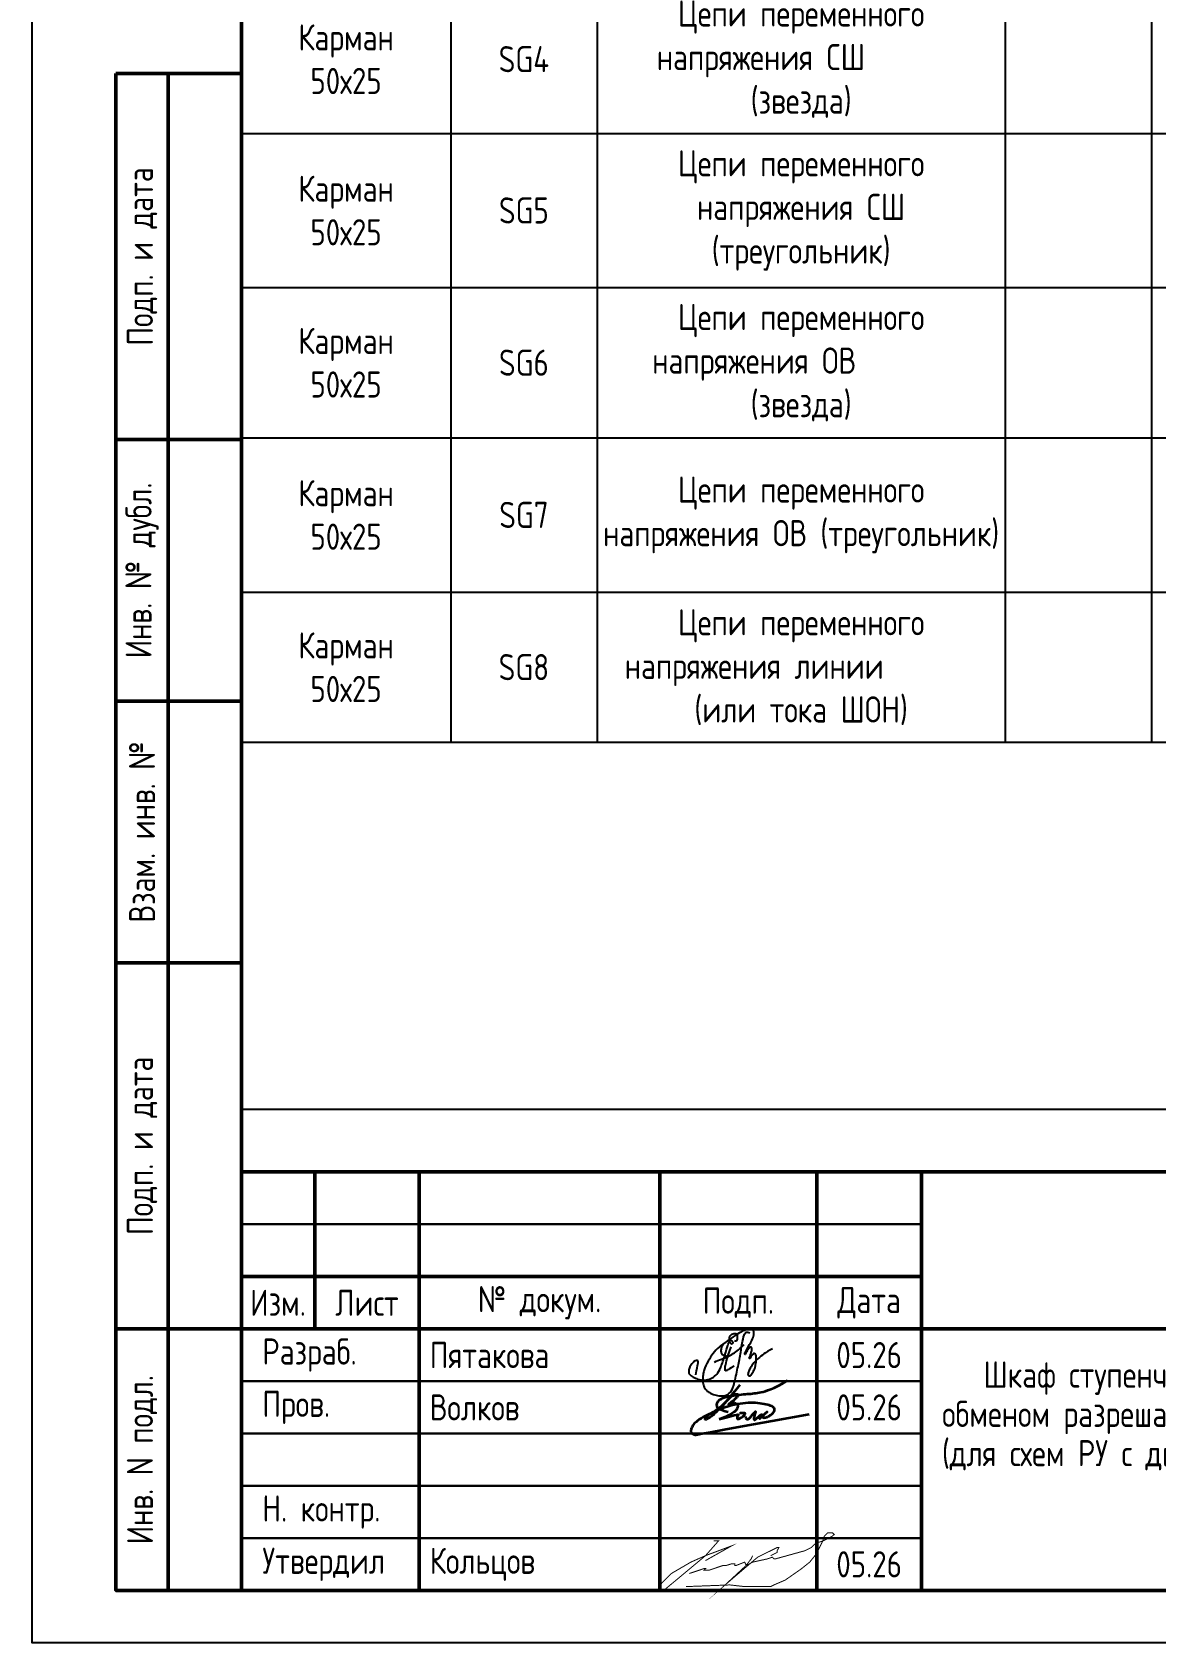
# Model space of a CAD drawing. Header units: millimetres. Extents: x -1036 to 2871, y -90 to 586.
# Drawn here: x -840 to -732.6, y 0 to 153.9 of the extents above; entities that cross this region are included whole.
import ezdxf

# ---------------------------------------------------------------- set-up
doc = ezdxf.new("R2010")
doc.units = ezdxf.units.MM
doc.styles.add('Gost_type_A', font='GOST_0.TTF')

# ---------------------------------------------------------------- blocks, each defined once
blk = doc.blocks.new('Штамп левый нижний')
at = {"lineweight": 50}
for points in [[(-12, 145), (-7, 145), (-7, 110), (-12, 110)], [(-7, 145), (0, 145), (0, 110), (-7, 110)], [(-12, 110), (-7, 110), (-7, 85), (-12, 85)], [(-7, 110), (0, 110), (0, 85), (-7, 85)], [(-12, 85), (-7, 85), (-7, 60), (-12, 60)], [(-7, 85), (0, 85), (0, 60), (-7, 60)], [(-12, 60), (-7, 60), (-7, 25), (-12, 25)], [(-7, 60), (0, 60), (0, 25), (-7, 25)], [(-12, 25), (-7, 25), (-7, 0), (-12, 0)], [(-7, 25), (0, 25), (0, 0), (-7, 0)]]:
    blk.add_lwpolyline(points, close=True, dxfattribs=at)
at = {"char_height": 2.5, "attachment_point": 5, "rotation": 90, "style": 'Gost_type_A'}
for s, insert, width in [('Подп. и дата', (-9.5, 127.5), 35), ('Инв. № дубл.', (-9.5, 97.5), 25), ('Взам. инв. №', (-9.5, 72.5), 25), ('Подп. и дата', (-9.5, 42.5), 35), ('Инв. N подл.', (-9.5, 12.5), 25)]:
    blk.add_mtext(s, dxfattribs=dict(at, insert=insert, width=width))
blk = doc.blocks.new('Формат_А4')
blk.add_lwpolyline([(0, 297), (0, 0), (-210, 0), (-210, 297)], close=True)
at = {"lineweight": 50}
blk.add_lwpolyline([(-190, 292), (-5, 292), (-5, 5), (-190, 5)], close=True, dxfattribs=at)
blk = doc.blocks.new('Штамп большой нижний текстовый')
for points in [[(-185, 40), (-178, 40), (-178, 35), (-185, 35)], [(-178, 40), (-168, 40), (-168, 35), (-178, 35)], [(-168, 40), (-145, 40), (-145, 35), (-168, 35)], [(-145, 40), (-130, 40), (-130, 35), (-145, 35)], [(-130, 40), (-120, 40), (-120, 35), (-130, 35)], [(-185, 35), (-178, 35), (-178, 30), (-185, 30)], [(-178, 35), (-168, 35), (-168, 30), (-178, 30)], [(-168, 35), (-145, 35), (-145, 30), (-168, 30)], [(-145, 35), (-130, 35), (-130, 30), (-145, 30)], [(-130, 35), (-120, 35), (-120, 30), (-130, 30)], [(-185, 25), (-168, 25), (-168, 20), (-185, 20)], [(-168, 25), (-145, 25), (-145, 20), (-168, 20)], [(-145, 25), (-130, 25), (-130, 20), (-145, 20)], [(-130, 25), (-120, 25), (-120, 20), (-130, 20)], [(-185, 20), (-168, 20), (-168, 15), (-185, 15)], [(-168, 20), (-145, 20), (-145, 15), (-168, 15)], [(-145, 20), (-130, 20), (-130, 15), (-145, 15)], [(-130, 20), (-120, 20), (-120, 15), (-130, 15)], [(-185, 15), (-168, 15), (-168, 10), (-185, 10)], [(-168, 15), (-145, 15), (-145, 10), (-168, 10)], [(-145, 15), (-130, 15), (-130, 10), (-145, 10)], [(-130, 15), (-120, 15), (-120, 10), (-130, 10)], [(-185, 10), (-168, 10), (-168, 5), (-185, 5)], [(-168, 10), (-145, 10), (-145, 5), (-168, 5)], [(-145, 10), (-130, 10), (-130, 5), (-145, 5)], [(-130, 10), (-120, 10), (-120, 5), (-130, 5)], [(-185, 5), (-168, 5), (-168, 0), (-185, 0)], [(-168, 5), (-145, 5), (-145, 0), (-168, 0)], [(-145, 5), (-130, 5), (-130, 0), (-145, 0)], [(-130, 5), (-120, 5), (-120, 0), (-130, 0)]]:
    blk.add_lwpolyline(points, close=True)
at = {"lineweight": 50}
for points in [[(-185, 40), (-120, 40), (-120, 30), (-185, 30)], [(-178, 40), (-168, 40), (-168, 30), (-178, 30)], [(-145, 40), (-130, 40), (-130, 30), (-145, 30)], [(-120, 25), (0, 25), (0, 40), (-120, 40)], [(-185, 30), (-178, 30), (-178, 25), (-185, 25)], [(-178, 30), (-168, 30), (-168, 25), (-178, 25)], [(-168, 30), (-145, 30), (-145, 25), (-168, 25)], [(-145, 30), (-130, 30), (-130, 25), (-145, 25)], [(-130, 30), (-120, 30), (-120, 25), (-130, 25)], [(-185, 25), (-168, 25), (-168, 0), (-185, 0)], [(-168, 25), (-145, 25), (-145, 0), (-168, 0)], [(-145, 25), (-130, 25), (-130, 0), (-145, 0)], [(-130, 25), (-120, 25), (-120, 0), (-130, 0)], [(-120, 25), (-50, 25), (-50, 0), (-120, 0)]]:
    blk.add_lwpolyline(points, close=True, dxfattribs=at)
at = {"char_height": 2.5, "style": 'Gost_type_A'}
for s, insert, width, attachment_point in [('Изм.', (-181.5, 27.5), 7, 5), ('Лист', (-173, 27.5), 10, 5), ('№ докум.', (-156.5, 27.5), 23, 5), ('Подп.', (-137.5, 27.5), 15, 5), ('Дата', (-125, 27.5), 10, 5), ('\\pxl0.8;Разраб.', (-185, 22.5), 17, 4), ('\\pxl0.8;Пров.', (-185, 17.5), 17, 4), ('\\pxl0.8;Н. контр.', (-185, 7.5), 17, 4), ('\\pxl0.8;Утвердил', (-185, 2.5), 17, 4)]:
    blk.add_mtext(s, dxfattribs=dict(at, insert=insert, width=width, attachment_point=attachment_point))
blk = doc.blocks.new('Сотрудник 7_1')
at = {"lineweight": 35}
for points in [[(5.51, 4.62), (4.98, 3.97), (4.54, 3.43), (4.18, 3.01), (3.9, 2.68), (3.67, 2.43), (3.49, 2.24), (3.34, 2.09), (3.21, 1.97), (3.08, 1.86), (2.97, 1.76), (2.86, 1.67), (2.76, 1.6), (2.67, 1.53), (2.59, 1.47), (2.52, 1.42), (2.45, 1.38), (2.4, 1.35), (2.35, 1.33), (2.31, 1.31), (2.28, 1.3), (2.25, 1.3), (2.23, 1.3), (2.21, 1.31), (2.2, 1.31), (2.19, 1.33), (2.18, 1.34), (2.18, 1.36), (2.18, 1.38), (2.18, 1.4), (2.19, 1.42), (2.2, 1.45), (2.22, 1.48), (2.25, 1.51), (2.28, 1.55), (2.32, 1.59), (2.36, 1.63), (2.42, 1.67), (2.49, 1.72), (2.56, 1.78), (2.65, 1.84), (2.75, 1.9), (2.87, 1.97), (2.99, 2.04), (3.12, 2.12), (3.25, 2.21), (3.39, 2.3), (3.53, 2.41), (3.67, 2.52), (3.81, 2.64), (3.94, 2.77), (4.07, 2.9), (4.2, 3.03), (4.32, 3.15), (4.44, 3.27), (4.55, 3.37), (4.65, 3.46), (4.74, 3.54), (4.82, 3.6), (4.9, 3.64), (4.97, 3.68), (5.03, 3.7), (5.08, 3.72), (5.13, 3.73), (5.17, 3.73), (5.21, 3.73), (5.24, 3.73), (5.26, 3.73), (5.28, 3.72), (5.3, 3.71), (5.31, 3.7), (5.32, 3.68), (5.33, 3.66), (5.33, 3.64), (5.32, 3.61), (5.32, 3.58), (5.3, 3.54), (5.28, 3.5), (5.25, 3.46), (5.21, 3.41), (5.16, 3.36), (5.1, 3.3), (5.03, 3.23), (4.96, 3.17), (4.88, 3.1), (4.8, 3.04), (4.72, 2.98), (4.65, 2.92), (4.59, 2.87), (4.53, 2.83), (4.49, 2.8), (4.46, 2.77), (4.43, 2.76), (4.42, 2.75), (4.42, 2.74), (4.43, 2.75), (4.45, 2.75), (4.49, 2.76), (4.53, 2.78), (4.58, 2.8), (4.64, 2.82), (4.7, 2.84), (4.76, 2.85), (4.83, 2.86), (4.89, 2.87), (4.95, 2.88), (5.01, 2.87), (5.06, 2.87), (5.11, 2.85), (5.15, 2.84), (5.19, 2.81), (5.22, 2.78), (5.25, 2.75), (5.27, 2.72), (5.29, 2.68), (5.3, 2.63), (5.3, 2.59), (5.3, 2.54), (5.29, 2.49), (5.27, 2.44), (5.26, 2.38), (5.23, 2.33), (5.2, 2.28), (5.17, 2.22), (5.12, 2.17), (5.07, 2.11), (5, 2.05), (4.92, 1.99), (4.83, 1.93), (4.73, 1.86), (4.6, 1.79), (4.47, 1.72), (4.31, 1.65), (4.15, 1.57), (3.96, 1.49), (3.76, 1.41), (3.54, 1.32)], [(4.39, 2), (4.09, 2.07), (3.85, 2.15), (3.67, 2.21), (3.55, 2.27), (3.46, 2.33), (3.4, 2.39), (3.37, 2.44), (3.35, 2.5), (3.33, 2.55), (3.32, 2.61), (3.31, 2.66), (3.31, 2.72), (3.31, 2.77), (3.32, 2.83), (3.34, 2.89), (3.36, 2.94), (3.39, 2.99), (3.43, 3.05), (3.48, 3.1), (3.54, 3.15), (3.6, 3.2), (3.67, 3.24), (3.74, 3.29), (3.82, 3.33), (3.91, 3.37), (4.01, 3.4), (4.11, 3.44), (4.22, 3.47), (4.34, 3.5), (4.47, 3.53), (4.62, 3.56), (4.77, 3.58), (4.93, 3.61), (5.11, 3.63), (5.29, 3.65), (5.48, 3.67), (5.67, 3.69), (5.85, 3.71), (6.04, 3.72), (6.21, 3.74), (6.38, 3.76), (6.55, 3.77), (6.71, 3.79), (6.86, 3.81), (7.02, 3.83), (7.19, 3.86), (7.36, 3.89), (7.54, 3.92), (7.74, 3.96), (7.95, 4.01), (8.19, 4.09), (8.47, 4.19), (8.78, 4.33), (9.15, 4.51), (9.57, 4.74), (10.05, 5.03)], [(6.04, 1.58), (6.05, 1.53), (6.06, 1.49), (6.06, 1.46), (6.07, 1.43), (6.09, 1.4), (6.1, 1.38), (6.12, 1.36), (6.14, 1.35), (6.16, 1.33), (6.19, 1.33), (6.22, 1.33), (6.25, 1.33), (6.28, 1.33), (6.31, 1.34), (6.34, 1.36), (6.37, 1.38), (6.4, 1.4), (6.43, 1.43), (6.46, 1.46), (6.49, 1.5), (6.52, 1.53), (6.55, 1.57), (6.58, 1.62), (6.62, 1.66), (6.65, 1.71), (6.69, 1.75), (6.73, 1.8), (6.78, 1.84), (6.82, 1.88), (6.85, 1.92), (6.89, 1.95), (6.92, 1.98), (6.95, 2.01), (6.97, 2.03), (6.98, 2.05), (7, 2.06), (7, 2.06), (7.01, 2.06), (7.01, 2.05), (7, 2.03), (7, 2), (6.99, 1.96), (6.97, 1.93), (6.96, 1.88), (6.94, 1.83), (6.93, 1.79), (6.91, 1.74), (6.9, 1.69), (6.89, 1.64), (6.88, 1.6), (6.87, 1.56), (6.86, 1.53), (6.85, 1.49), (6.84, 1.46), (6.84, 1.43), (6.84, 1.41), (6.84, 1.38), (6.84, 1.36), (6.84, 1.35), (6.84, 1.33), (6.84, 1.32), (6.85, 1.31), (6.86, 1.3), (6.86, 1.29), (6.87, 1.29), (6.88, 1.28), (6.89, 1.28), (6.9, 1.27), (6.91, 1.27), (6.92, 1.27), (6.93, 1.28), (6.95, 1.28), (6.96, 1.29), (6.97, 1.29), (6.98, 1.3), (7, 1.32), (7.03, 1.34), (7.06, 1.37), (7.1, 1.41), (7.15, 1.45), (7.21, 1.5), (7.27, 1.56), (7.34, 1.62), (7.41, 1.68), (7.48, 1.73), (7.54, 1.77), (7.58, 1.79), (7.6, 1.79), (7.61, 1.77), (7.59, 1.72), (7.57, 1.67), (7.54, 1.61), (7.5, 1.54), (7.46, 1.48), (7.43, 1.43), (7.41, 1.4), (7.4, 1.38), (7.41, 1.38), (7.42, 1.4), (7.45, 1.43), (7.49, 1.48), (7.54, 1.53), (7.6, 1.59), (7.66, 1.66), (7.73, 1.72), (7.81, 1.79), (7.88, 1.85), (7.95, 1.9), (8.01, 1.95), (8.06, 1.99), (8.09, 2.01), (8.11, 2.02), (8.1, 2.02), (8.07, 1.99), (8.03, 1.96), (7.98, 1.91), (7.92, 1.86), (7.87, 1.81), (7.81, 1.76), (7.76, 1.71), (7.73, 1.67), (7.7, 1.64), (7.68, 1.61), (7.67, 1.58), (7.67, 1.56), (7.67, 1.54), (7.68, 1.53), (7.7, 1.51), (7.71, 1.5), (7.73, 1.49), (7.75, 1.48), (7.77, 1.48), (7.8, 1.47), (7.83, 1.47), (7.87, 1.48), (7.91, 1.48), (7.96, 1.5), (8.01, 1.51), (8.07, 1.53), (8.13, 1.55), (8.19, 1.58), (8.26, 1.62), (8.33, 1.66), (8.4, 1.71), (8.48, 1.76), (8.55, 1.82), (8.63, 1.89), (8.69, 1.95), (8.75, 2.02), (8.79, 2.1), (8.82, 2.17), (8.83, 2.24), (8.81, 2.31), (8.78, 2.37), (8.72, 2.44), (8.65, 2.5), (8.56, 2.56), (8.44, 2.61), (8.31, 2.66), (8.17, 2.71), (8, 2.75), (7.83, 2.78), (7.64, 2.81), (7.44, 2.84), (7.22, 2.86), (7, 2.88), (6.77, 2.88), (6.53, 2.89), (6.29, 2.88), (6.04, 2.87), (5.79, 2.84), (5.52, 2.81), (5.25, 2.77), (4.97, 2.71), (4.68, 2.64), (4.38, 2.55), (4.06, 2.44), (3.74, 2.32), (3.42, 2.2), (3.11, 2.06), (2.8, 1.92), (2.51, 1.78), (2.25, 1.65), (2.01, 1.52), (1.8, 1.4), (1.62, 1.29), (1.47, 1.18), (1.35, 1.09), (1.24, 0.99), (1.15, 0.91), (1.08, 0.82), (1.02, 0.74), (0.97, 0.65), (0.93, 0.57), (0.89, 0.49), (0.86, 0.41), (0.84, 0.34), (0.83, 0.27), (0.82, 0.21), (0.82, 0.15), (0.83, 0.11), (0.84, 0.07), (0.85, 0.04), (0.87, 0.01), (0.89, -0.01), (0.91, -0.03), (0.94, -0.05), (0.97, -0.07), (1, -0.08), (1.03, -0.1), (1.07, -0.11), (1.1, -0.12), (1.13, -0.13), (1.17, -0.14), (1.2, -0.15), (1.24, -0.15), (1.29, -0.15), (1.47, -0.12), (1.9, -0.04), (2.7, 0.1), (3.99, 0.34), (5.91, 0.69), (8.58, 1.18), (12.12, 1.82)], [(3.54, 1.32), (4.17, 1.5), (4.63, 1.63), (4.96, 1.71), (5.17, 1.76), (5.28, 1.77), (5.33, 1.76), (5.34, 1.73), (5.32, 1.7), (5.3, 1.66), (5.28, 1.62), (5.27, 1.58), (5.26, 1.55), (5.25, 1.51), (5.24, 1.48), (5.24, 1.45), (5.24, 1.42), (5.24, 1.4), (5.25, 1.39), (5.26, 1.37), (5.27, 1.36), (5.29, 1.36), (5.31, 1.36), (5.33, 1.36), (5.35, 1.36), (5.39, 1.37), (5.42, 1.38), (5.46, 1.4), (5.49, 1.41), (5.54, 1.43), (5.58, 1.45), (5.62, 1.48), (5.67, 1.51), (5.72, 1.54), (5.76, 1.57), (5.81, 1.61), (5.85, 1.64), (5.89, 1.68), (5.93, 1.72), (5.96, 1.75), (5.99, 1.78), (6, 1.81), (6.02, 1.83), (6.02, 1.86), (6.01, 1.87), (6, 1.89), (5.98, 1.9), (5.95, 1.91), (5.91, 1.92), (5.87, 1.92), (5.81, 1.92), (5.75, 1.92), (5.69, 1.92), (5.63, 1.91), (5.57, 1.9), (5.51, 1.89), (5.46, 1.88)]]:
    blk.add_lwpolyline(points, dxfattribs=at)
blk = doc.blocks.new('*T24')
at = {"color": 0, "linetype": 'ByBlock', "lineweight": -2, "transparency": 16777216}
for p, q in [((0, 0), (185, 0)), ((0, 0), (0, -205.93)), ((20, 0), (20, -22.61)), ((73, 0), (73, -22.61)), ((87, 0), (87, -22.61)), ((101, 0), (101, -22.61)), ((115, 0), (115, -22.61)), ((129, 0), (129, -22.61)), ((143, 0), (143, -22.61)), ((157, 0), (157, -22.61)), ((171, 0), (171, -22.61)), ((185, 0), (185, -205.93)), ((0, -22.61), (185, -22.61)), ((0, -23.61), (185, -23.61)), ((20, -23.61), (20, -205.93)), ((34, -23.61), (34, -205.93)), ((73, -23.61), (73, -205.93)), ((87, -23.61), (87, -205.93)), ((101, -23.61), (101, -205.93)), ((115, -23.61), (115, -205.93)), ((129, -23.61), (129, -205.93)), ((143, -23.61), (143, -205.93)), ((157, -23.61), (157, -205.93)), ((171, -23.61), (171, -205.93)), ((0, -33.28), (185, -33.28)), ((0, -42.95), (185, -42.95)), ((0, -52.62), (185, -52.62)), ((0, -62.29), (185, -62.29)), ((0, -71.96), (185, -71.96)), ((0, -82.34), (185, -82.34)), ((0, -92.73), (185, -92.73)), ((0, -103.11), (185, -103.11)), ((0, -112.78), (185, -112.78)), ((0, -123.16), (185, -123.16)), ((0, -133.55), (185, -133.55)), ((0, -147.74), (185, -147.74)), ((0, -162.47), (185, -162.47)), ((0, -176.84), (185, -176.84)), ((0, -191.57), (185, -191.57)), ((0, -205.93), (185, -205.93))]:
    blk.add_line(p, q, dxfattribs=at)
at = {"color": 0, "transparency": 16777216, "char_height": 2.5, "attachment_point": 5, "style": 'Gost_type_A'}
for s, insert, width in [('Тип таблички', (10, -11.3), 17), ('{\\H0.83333x;\\C256;Поле А \\P-90}', (80, -11.3), 11), ('{\\H0.83333x;\\C256;Поле Б\\P-30}', (94, -11.3), 11), ('{\\H0.83333x;\\C256;Поле В\\P0}', (108, -11.3), 11), ('{\\H0.83333x;\\C256;Поле Г\\P30}', (122, -11.3), 11), ('{\\H0.83333x;\\C256;Поле Д\\P90}', (136, -11.3), 11), ('{\\H0.83333x;\\C256;Поле З\\P135}', (150, -11.3), 11), ('{\\H0.83333x;\\C256;Поле И\\P180}', (164, -11.3), 11), ('{\\H0.83333x;\\C256;Поле К\\P225}', (178, -11.3), 11), ('Текст надписи', (46.5, -11.3), 50), ('Карман\\P50х25', (10, -28.44), 17), ('A1', (27, -28.44), 11), ('ИЭУ', (53.5, -28.44), 36), ('Карман\\P50х25', (10, -38.11), 17), ('A1.1', (27, -38.11), 11), ('ИЧМ ИЭУ', (53.5, -38.11), 36), ('Карман\\P50х25', (10, -47.78), 17), ('HL1', (27, -47.78), 11), ('Вызов', (53.5, -47.78), 36), ('Карман\\P50х25', (10, -57.45), 17), ('Действие на отключение\\PВ1', (53.5, -57.45), 36), ('SA1', (27, -57.45), 11), ('Карман\\P50х25', (10, -67.12), 17), ('SA2', (27, -67.12), 11), ('Пуск УРОВ В1', (53.5, -67.12), 36), ('Карман\\P50х25', (10, -77.15), 17), ('Действие на отключение\\PВ2', (53.5, -77.15), 36), ('SA3', (27, -77.15), 11), ('Карман\\P50х25', (10, -87.53), 17), ('Пуск УРОВ В2', (53.5, -87.53), 36), ('SA4', (27, -87.53), 11), ('Карман\\P50х25', (10, -97.92), 17), ('SA5', (27, -97.92), 11), ('{\\C256;Выходные цепи}', (53.5, -97.92), 36), ('Карман\\P50х25', (10, -107.94), 17), ('Цепи переменного тока \\PВ1', (53.5, -107.94), 36), ('SG1', (27, -107.94), 11), ('Карман\\P50х25', (10, -117.97), 17), ('Цепи переменного тока \\PВ2', (53.5, -117.97), 36), ('SG2', (27, -117.97), 11), ('Цепи переменного тока {\\C256;параллельной ЛЭП }', (53.5, -128.35), 36), ('Карман\\P50х25', (10, -128.35), 17), ('SG3', (27, -128.35), 11), ('{\\C256;Цепи переменного \\Pнапряжения СШ       (звезда)}', (53.5, -140.64), 36), ('Карман\\P50х25', (10, -140.64), 17), ('SG4', (27, -140.64), 11), ('{\\C256;Цепи переменного \\Pнапряжения СШ (треугольник)}', (53.5, -155.1), 36), ('Карман\\P50х25', (10, -155.1), 17), ('SG5', (27, -155.1), 11), ('{\\C256;Цепи переменного \\Pнапряжения ОВ        (звезда)}', (53.5, -169.65), 36), ('Карман\\P50х25', (10, -169.65), 17), ('SG6', (27, -169.65), 11), ('Карман\\P50х25', (10, -184.2), 17), ('{\\C256;Цепи переменного \\Pнапряжения ОВ (треугольник)}', (53.5, -184.2), 36), ('SG7', (27, -184.2), 11), ('{\\C256;Цепи переменного напряжения линии        (или тока ШОН)}', (53.5, -198.75), 36), ('Карман\\P50х25', (10, -198.75), 17), ('SG8', (27, -198.75), 11)]:
    blk.add_mtext(s, dxfattribs=dict(at, insert=insert, width=width))

msp = doc.modelspace()

# ---------------------------------------------------------------- linework, layer by layer
msp.add_line((-820, 51), (-635, 51))
at = {"const_width": 0.0934}
for points in [[(-774.86, 9.73), (-774.4, 9.73), (-775.64, 8.33), (-776.57, 7.55), (-778.52, 5.93), (-779.64, 5), (-780, 5), (-780, 5.22), (-779.84, 5.68), (-778.91, 6.62), (-777.04, 7.71), (-775.64, 8.33), (-773.15, 9.26), (-775.64, 7.86)], [(-777.2, 6.62), (-776.26, 6.93), (-775.8, 7.09), (-775.64, 7.09), (-775.8, 6.93), (-775.64, 6.93), (-775.33, 6.93), (-773.93, 7.4), (-773.62, 7.4), (-773.15, 7.55), (-772.84, 7.55), (-772.84, 7.4), (-772.68, 7.4), (-771.9, 7.71), (-771.75, 7.4), (-771.13, 7.71), (-769.72, 8.02), (-769.26, 8.18), (-769.1, 8.02), (-768.95, 8.02), (-766.14, 8.8), (-765.52, 9.11), (-765.21, 9.42), (-764.9, 9.58), (-764.43, 9.73), (-763.81, 10.04), (-763.5, 10.2), (-763.34, 10.35), (-763.5, 10.51), (-763.81, 10.51), (-763.96, 10.51), (-764.28, 10.2), (-764.43, 9.73), (-765.05, 8.49), (-765.68, 7.71), (-766.45, 7.09), (-768.01, 6), (-769.1, 5.53), (-769.41, 5.37), (-771.9, 5.37), (-773.31, 5.53), (-777.51, 5.37)], [(-771.13, 8.33), (-771.28, 8.02), (-771.75, 7.4), (-773.77, 5.53), (-770.66, 8.18), (-768.79, 9.11), (-768.63, 9.11), (-768.79, 8.8), (-768.79, 8.64), (-769.41, 8.33)]]:
    msp.add_lwpolyline(points, dxfattribs=at)
for points in [[(-776.56, 25.61), (-776.34, 26.72), (-776.34, 26.91), (-776.41, 27), (-776.58, 26.94), (-776.68, 26.94), (-776.86, 26.78), (-777.19, 26.35), (-777.24, 26.02), (-777.24, 25.72), (-777.14, 25.61), (-776.7, 25.32), (-776.31, 25.16), (-776, 25.1), (-775.55, 25.1), (-774.99, 25.31), (-774.53, 25.63), (-774.19, 26.23), (-773.77, 27.53), (-773.46, 28.55), (-773.4, 28.71), (-773.32, 28.85), (-773.23, 28.92), (-773.17, 28.92), (-773.05, 28.76), (-773, 28.65), (-773.1, 28.55), (-773.18, 28.55), (-773.29, 28.62), (-773.35, 28.89), (-773.35, 29.05), (-773.35, 29.24), (-773.24, 29.39), (-773.12, 29.49), (-772.93, 29.58), (-772.74, 29.58), (-772.62, 29.51), (-772.62, 29.38), (-772.62, 29.15), (-772.62, 28.89), (-772.7, 28.81), (-772.8, 28.81), (-772.86, 28.87)], [(-769.23, 28.11), (-769.63, 27.88), (-770.07, 27.62), (-770.63, 27.16), (-771.04, 26.77), (-771.39, 26.21), (-771.55, 25.88), (-771.58, 25.73), (-771.58, 25.6), (-771.54, 25.54), (-771.45, 25.5), (-771.35, 25.54), (-771.27, 25.61), (-770.98, 26.11), (-770.86, 26.35), (-770.86, 26.56), (-770.8, 26.85), (-770.8, 27.17), (-770.8, 27.43), (-770.88, 27.61), (-770.94, 27.66), (-771.02, 27.66), (-771.13, 27.55), (-771.25, 27.42), (-771.35, 27.25), (-771.41, 27.17), (-771.48, 27.17), (-771.38, 27.37), (-771.28, 27.69), (-771.2, 28), (-771.2, 28.19), (-771.3, 28.27), (-771.37, 28.27), (-771.46, 28.18), (-771.56, 28.1), (-771.66, 27.94), (-771.74, 27.77), (-771.81, 27.61), (-771.86, 27.54), (-771.92, 27.6), (-771.85, 27.76), (-771.25, 28.78), (-771.01, 29.35), (-771.01, 29.72), (-771.1, 29.96), (-771.27, 30.07), (-771.69, 29.96), (-772.15, 29.76), (-772.63, 29.5), (-773.58, 28.82), (-774.4, 28.28), (-774.91, 27.67), (-775.4, 26.93), (-775.82, 26.05), (-775.9, 25.44), (-775.9, 24.86), (-775.78, 24.41), (-775.53, 24.09), (-775.28, 23.91), (-774.9, 23.72), (-774.38, 23.59), (-773.73, 23.59), (-773.23, 23.91), (-772.95, 24.43), (-772.59, 26.13), (-772.33, 27.38), (-772.1, 28.93), (-771.9, 29.6), (-771.77, 29.7), (-771.57, 29.7), (-771.39, 29.61)], [(-774.78, 26.83), (-774.58, 26.95), (-774.13, 27.09), (-773.31, 27.43), (-772.9, 27.69), (-772.33, 28.13), (-772.05, 28.36), (-771.96, 28.5)], [(-773.23, 28.91), (-773.29, 28.97), (-773.54, 28.88), (-773.94, 28.54), (-774.17, 28.17), (-774.17, 27.74), (-774.06, 27.55), (-773.81, 27.43), (-773.43, 27.4)], [(-772.91, 26.45), (-773.37, 26.2), (-773.53, 26.06), (-773.63, 26), (-773.74, 26), (-773.78, 26.07), (-773.78, 26.28), (-773.64, 26.99), (-773.19, 28.3)]]:
    msp.add_open_spline(points, degree=3)

# ---------------------------------------------------------------- block references
at = {"color": 1}
for name, p in [('Формат_А4', (-630, 0)), ('Штамп левый нижний', (-820, 5)), ('Штамп большой нижний текстовый', (-635, 5))]:
    msp.add_blockref(name, p, dxfattribs=at)
for name, p in [('*T24', (-820, 292)), ('Сотрудник 7_1', (-777.86, 20.04))]:
    msp.add_blockref(name, p)

# ---------------------------------------------------------------- texts
at = {"char_height": 2.5, "style": 'Gost_type_A'}
for s, insert, width, attachment_point in [('Пятакова', (-802, 27.5), 22, 4), ('05.26', (-760, 27.5), 10, 5), ('Волков', (-802, 22.5), 22, 4), ('05.26', (-760, 22.5), 10, 5), ('Кольцов', (-802, 7.5), 22, 4), ('05.26', (-760, 7.5), 10, 5)]:
    msp.add_mtext(s, dxfattribs=dict(at, insert=insert, width=width, attachment_point=attachment_point))
at = {"insert": (-720, 20), "char_height": 2.5, "width": 68, "attachment_point": 5, "line_spacing_factor": 0.9, "style": 'Gost_type_A'}
msp.add_mtext('Шкаф ступенчатых защит ЛЭП 110 - 220 кВ с обменом разрешающими сигналами                  (для схем РУ с двумя выключателем или с ОСШ)                       ШЭТ 220.08-0-ЮИРЗ', dxfattribs=at)

doc.saveas('drawing.dxf')
